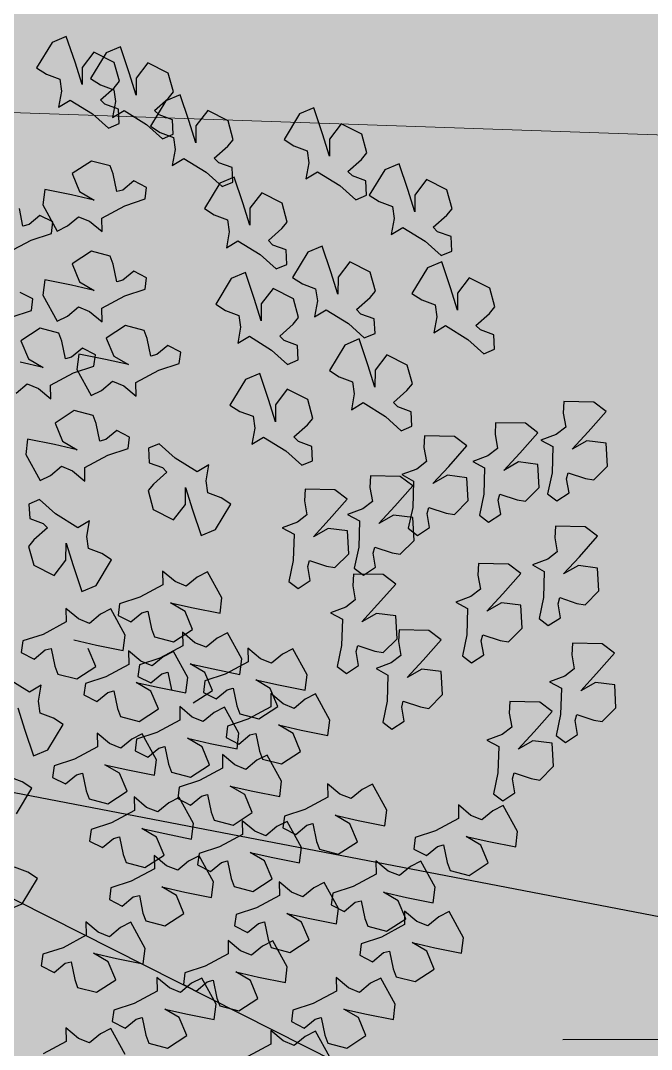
# Model space of a CAD drawing. Header units: millimetres. Extents: x -1042495 to -977915, y 3191218 to 3280168.
# Drawn here: x -1018904 to -1017806, y 3221339 to 3223128 of the extents above; entities that cross this region are included whole.
import ezdxf

# ---------------------------------------------------------------- set-up
doc = ezdxf.new("R2010")
doc.units = ezdxf.units.MM
doc.layers.get('0').update_dxf_attribs({"lineweight": 15})
for name, color, linetype in [('000 Привязки', 1, 'Continuous'), ('000 Штриховка', 7, 'Continuous'), ('_Освещение уличные фанари', 1, 'Continuous'), ('A绿-TXT', 252, 'Continuous'), ('подпорная стенка', 251, 'Continuous')]:
    doc.layers.add(name, color=color, linetype=linetype)
doc.layers.add('_Кабель 0.4', color=1, linetype='g5_119_3', lineweight=30)
doc.layers.add('мощение', color=251, linetype='Continuous', lineweight=0)
doc.layers.add('кустарники лиственные', color=7, linetype='Continuous', lineweight=20, true_color=0x455c00)
doc.linetypes.add('g5_119_3', pattern='A,4,-1,[31,GUGK_2005.shx,S=0.1,R=0,X=0,Y=0],4,[31,GUGK_2005.shx,S=0.1,R=180,X=0,Y=0],-1', length=10)

# ---------------------------------------------------------------- blocks, each defined once
blk = doc.blocks.new('A$C6E9D230D')
at = {"layer": 'A绿-TXT', "color": 254, "true_color": 0xfeeab9}
for p, q in [((393.4, 1252.1), (405.8, 1222.6)), ((657.1, 1222.7), (667.2, 1250.2)), ((841.3, 1207.3), (869.8, 1253)), ((1746.3, 1251.9), (1771.8, 1204.3)), ((471.4, 1211), (481.5, 1238.5)), ((591.5, 1234.3), (644, 1202.6)), ((809.5, 1231.5), (763.5, 1217.2)), ((1457.1, 1234.6), (1475.9, 1212.1)), ((1613.3, 1245.3), (1627, 1203.4)), ((1800.7, 1220.9), (1837.1, 1228.3)), ((405.8, 1222.6), (458.3, 1190.9)), ((458.3, 1190.9), (471.4, 1211)), ((644, 1202.6), (657.1, 1222.7)), ((763.5, 1217.2), (710.3, 1199.3)), ((855.8, 1183.3), (841.3, 1207.3)), ((923.2, 1224.3), (909.6, 1197.8)), ((946.9, 1221.3), (923.2, 1224.3)), ((960.6, 1179.4), (946.9, 1221.3)), ((1141.6, 1209.3), (1102.8, 1198.6)), ((1155, 1198.2), (1141.6, 1209.3)), ((1198.9, 1206.9), (1188.8, 1179.4)), ((1228.6, 1208.5), (1198.9, 1206.9)), ((1237.9, 1186.5), (1228.6, 1208.5)), ((1330.6, 1215.3), (1276.9, 1185.7)), ((1362.3, 1211.3), (1330.6, 1215.3)), ((1351.3, 1156.2), (1362.3, 1211.3)), ((1475.9, 1212.1), (1466.6, 1189.1)), ((1510, 1179.5), (1520.7, 1226.5)), ((1527.7, 1209.6), (1510, 1179.5)), ((1564.7, 1225.1), (1527.7, 1209.6)), ((1590.4, 1185.6), (1564.7, 1225.1)), ((1650.7, 1200.4), (1664.2, 1226.9)), ((1803.9, 1208.4), (1800.7, 1220.9)), ((1822.7, 1185.9), (1803.9, 1208.4)), ((710.3, 1199.3), (722.7, 1169.8)), ((788.3, 1158.2), (798.4, 1185.7)), ((798.4, 1185.7), (822.9, 1189.1)), ((822.9, 1189.1), (855.8, 1183.3)), ((909.6, 1197.8), (928.4, 1175.3)), ((1102.8, 1198.6), (1081.5, 1156.6)), ((1179.6, 1170.4), (1155, 1198.2)), ((1208.5, 1153.6), (1237.9, 1186.5)), ((1276.9, 1185.7), (1287.7, 1164.3)), ((1466.6, 1189.1), (1445.1, 1163.6)), ((1627, 1203.4), (1650.7, 1200.4)), ((1771.8, 1204.3), (1785.5, 1162.4)), ((1809.2, 1159.4), (1822.7, 1185.9)), ((2126.4, 1192.8), (2113.2, 1172.7)), ((2178.8, 1161), (2126.4, 1192.8)), ((122.7, 1131.8), (97.2, 1179.4)), ((278.4, 1183.3), (264.9, 1156.8)), ((302.1, 1180.3), (278.4, 1183.3)), ((315.8, 1138.4), (302.1, 1180.3)), ((722.7, 1169.8), (775.1, 1138.1)), ((928.4, 1175.3), (931.6, 1162.8)), ((986, 1131.8), (960.6, 1179.4)), ((1188.8, 1179.4), (1179.6, 1170.4)), ((1580.2, 1146.7), (1590.4, 1185.6)), ((1658.5, 1180.1), (1604.8, 1150.5)), ((1690.2, 1176.1), (1658.5, 1180.1)), ((1679.2, 1121), (1690.2, 1176.1)), ((1844.2, 1180.1), (1790.5, 1150.5)), ((1876, 1176.1), (1844.2, 1180.1)), ((1864.9, 1121), (1876, 1176.1)), ((2113.2, 1172.7), (2103.1, 1145.2)), ((264.9, 1156.8), (283.6, 1134.3)), ((666.3, 1159.9), (652.8, 1133.4)), ((690.1, 1156.9), (666.3, 1159.9)), ((703.8, 1115), (690.1, 1156.9)), ((775.1, 1138.1), (788.3, 1158.2)), ((878.9, 1149.2), (868.7, 1110.3)), ((895.2, 1155.3), (878.9, 1149.2)), ((931.6, 1162.8), (895.2, 1155.3)), ((1081.5, 1156.6), (1113.3, 1132.4)), ((1180, 1107.8), (1208.5, 1153.6)), ((1287.7, 1164.3), (1306.5, 1141.8)), ((1340.6, 1109.3), (1351.3, 1156.2)), ((1395.2, 1154.8), (1358.3, 1139.4)), ((1420.9, 1115.3), (1395.2, 1154.8)), ((1445.1, 1163.6), (1473.1, 1164.1)), ((1473.1, 1164.1), (1498.5, 1116.6)), ((1563.9, 1140.6), (1580.2, 1146.7)), ((1604.8, 1150.5), (1615.6, 1129.1)), ((1785.5, 1162.4), (1809.2, 1159.4)), ((1790.5, 1150.5), (1801.3, 1129.1)), ((2078.6, 1141.8), (2045.7, 1147.5)), ((2045.7, 1147.5), (2060.2, 1123.6)), ((2103.1, 1145.2), (2078.6, 1141.8)), ((2191.2, 1131.6), (2178.8, 1161)), ((150.6, 1132.4), (122.7, 1131.8)), ((129.2, 1106.8), (150.6, 1132.4)), ((283.6, 1134.3), (286.9, 1121.8)), ((341.2, 1090.8), (315.8, 1138.4)), ((652.8, 1133.4), (671.6, 1110.9)), ((1014, 1132.4), (986, 1131.8)), ((992.5, 1106.8), (1014, 1132.4)), ((1148.2, 1132.1), (1102.2, 1117.8)), ((1113.3, 1132.4), (1148.2, 1132.1)), ((1306.5, 1141.8), (1297.2, 1118.9)), ((1358.3, 1139.4), (1340.6, 1109.3)), ((1527.5, 1133.2), (1563.9, 1140.6)), ((1530.7, 1120.7), (1527.5, 1133.2)), ((1615.6, 1129.1), (1634.4, 1106.6)), ((1801.3, 1129.1), (1820.1, 1106.6)), ((2060.2, 1123.6), (2031.7, 1077.8)), ((2138, 1113.6), (2191.2, 1131.6)), ((119.9, 1083.8), (129.2, 1106.8)), ((234.1, 1108.3), (224, 1069.3)), ((250.4, 1114.3), (234.1, 1108.3)), ((286.9, 1121.8), (250.4, 1114.3)), ((671.6, 1110.9), (674.8, 1098.4)), ((729.2, 1067.5), (703.8, 1115)), ((868.7, 1110.3), (894.5, 1070.9)), ((949.1, 1116.4), (938.4, 1069.4)), ((983.2, 1083.8), (992.5, 1106.8)), ((1102.2, 1117.8), (1049, 1099.9)), ((1194.5, 1083.9), (1180, 1107.8)), ((1297.2, 1118.9), (1275.7, 1093.3)), ((1410.8, 1076.4), (1420.9, 1115.3)), ((1505.5, 1110), (1451.8, 1080.4)), ((1498.5, 1116.6), (1512.2, 1074.7)), ((1537.3, 1106), (1505.5, 1110)), ((1526.2, 1050.9), (1537.3, 1106)), ((1549.5, 1098.2), (1530.7, 1120.7)), ((1634.4, 1106.6), (1625.1, 1083.7)), ((1668.5, 1074.1), (1679.2, 1121)), ((1686.2, 1104.2), (1668.5, 1074.1)), ((1723.2, 1119.6), (1686.2, 1104.2)), ((1748.9, 1080.1), (1723.2, 1119.6)), ((1820.1, 1106.6), (1810.8, 1083.7)), ((1854.3, 1074.1), (1864.9, 1121)), ((1871.9, 1104.2), (1854.3, 1074.1)), ((1908.9, 1119.6), (1871.9, 1104.2)), ((1934.6, 1080.1), (1908.9, 1119.6)), ((2092, 1099.3), (2138, 1113.6)), ((138.6, 1061.3), (119.9, 1083.8)), ((369.2, 1091.4), (341.2, 1090.8)), ((347.7, 1065.8), (369.2, 1091.4)), ((535.2, 1083.7), (521.7, 1057.2)), ((558.9, 1080.7), (535.2, 1083.7)), ((572.6, 1038.8), (558.9, 1080.7)), ((622.1, 1084.9), (611.9, 1046)), ((638.4, 1091), (622.1, 1084.9)), ((674.8, 1098.4), (638.4, 1091)), ((835.8, 1095.4), (822.2, 1068.9)), ((859.5, 1092.4), (835.8, 1095.4)), ((873.2, 1050.5), (859.5, 1092.4)), ((894.5, 1070.9), (931.4, 1086.3)), ((1002, 1061.3), (983.2, 1083.8)), ((1049, 1099.9), (1061.4, 1070.4)), ((1127, 1058.8), (1137.1, 1086.2)), ((1137.1, 1086.2), (1161.6, 1089.7)), ((1161.6, 1089.7), (1194.5, 1083.9)), ((1275.7, 1093.3), (1303.7, 1093.8)), ((1303.7, 1093.8), (1329.1, 1046.3)), ((1451.8, 1080.4), (1462.6, 1059)), ((1535.9, 1071.7), (1549.5, 1098.2)), ((1625.1, 1083.7), (1603.6, 1058.1)), ((1738.7, 1041.2), (1748.9, 1080.1)), ((1810.8, 1083.7), (1789.4, 1058.1)), ((1924.4, 1041.2), (1934.6, 1080.1)), ((2104.5, 1081.5), (2091.4, 1061.4)), ((2126.9, 1099.1), (2092, 1099.3)), ((2157, 1049.8), (2104.5, 1081.5)), ((2158.7, 1074.8), (2126.9, 1099.1)), ((149.5, 1039.9), (138.6, 1061.3)), ((224, 1069.3), (249.7, 1029.9)), ((286.6, 1045.3), (304.3, 1075.4)), ((304.3, 1075.4), (293.7, 1028.4)), ((338.4, 1042.9), (347.7, 1065.8)), ((757.1, 1068), (729.2, 1067.5)), ((735.7, 1042.4), (757.1, 1068)), ((822.2, 1068.9), (841, 1046.4)), ((938.4, 1069.4), (927.4, 1014.4)), ((1012.8, 1039.9), (1002, 1061.3)), ((1061.4, 1070.4), (1113.8, 1038.7)), ((1113.8, 1038.7), (1127, 1058.8)), ((1358, 1062.9), (1394.5, 1070.3)), ((1361.3, 1050.4), (1358, 1062.9)), ((1394.5, 1070.3), (1410.8, 1076.4)), ((1462.6, 1059), (1481.4, 1036.5)), ((1512.2, 1074.7), (1535.9, 1071.7)), ((1603.6, 1058.1), (1631.6, 1058.6)), ((1631.6, 1058.6), (1657, 1011.1)), ((1789.4, 1058.1), (1817.3, 1058.6)), ((1817.3, 1058.6), (1842.7, 1011.1)), ((2031.7, 1077.8), (2002.3, 1045)), ((2051.4, 1052), (2060.6, 1061.1)), ((2060.6, 1061.1), (2085.2, 1033.3)), ((2091.4, 1061.4), (2081.3, 1034)), ((2137.4, 1032.8), (2158.7, 1074.8)), ((95.7, 1010.4), (149.5, 1039.9)), ((249.7, 1029.9), (286.6, 1045.3)), ((357.2, 1020.4), (338.4, 1042.9)), ((415, 1042.7), (401.5, 1016.3)), ((438.8, 1039.8), (415, 1042.7)), ((452.5, 997.8), (438.8, 1039.8)), ((521.7, 1057.2), (540.4, 1034.7)), ((598, 991.3), (572.6, 1038.8)), ((611.9, 1046), (637.6, 1006.5)), ((674.6, 1021.9), (692.3, 1052)), ((692.3, 1052), (681.6, 1005.1)), ((726.4, 1019.5), (735.7, 1042.4)), ((841, 1046.4), (844.2, 1033.9)), ((898.6, 1003), (873.2, 1050.5)), ((959.1, 1010.4), (1012.8, 1039.9)), ((1329.1, 1046.3), (1342.8, 1004.4)), ((1380.1, 1027.9), (1361.3, 1050.4)), ((1515.6, 1003.9), (1526.2, 1050.9)), ((1570.2, 1049.4), (1533.2, 1034)), ((1595.9, 1010), (1570.2, 1049.4)), ((1722.4, 1035.1), (1738.7, 1041.2)), ((1908.1, 1035.1), (1924.4, 1041.2)), ((2002.3, 1045), (2011.6, 1023)), ((2041.3, 1024.5), (2051.4, 1052)), ((2169.4, 1020.3), (2157, 1049.8)), ((163.6, 1037), (150.1, 1010.5)), ((187.3, 1034), (163.6, 1037)), ((201.1, 992.1), (187.3, 1034)), ((293.7, 1028.4), (282.6, 973.4)), ((368, 999), (357.2, 1020.4)), ((543.7, 1022.2), (507.3, 1014.8)), ((540.4, 1034.7), (543.7, 1022.2)), ((637.6, 1006.5), (674.6, 1021.9)), ((745.2, 997), (726.4, 1019.5)), ((791.5, 1020.4), (781.3, 981.5)), ((807.8, 1026.5), (791.5, 1020.4)), ((844.2, 1033.9), (807.8, 1026.5)), ((999.6, 1025.1), (986.1, 998.7)), ((1023.4, 1022.2), (999.6, 1025.1)), ((1037.1, 980.2), (1023.4, 1022.2)), ((1366.5, 1001.4), (1380.1, 1027.9)), ((1481.4, 1036.5), (1472.1, 1013.5)), ((1533.2, 1034), (1515.6, 1003.9)), ((1686, 1027.7), (1722.4, 1035.1)), ((1689.2, 1015.2), (1686, 1027.7)), ((1871.7, 1027.7), (1908.1, 1035.1)), ((1874.9, 1015.2), (1871.7, 1027.7)), ((2011.6, 1023), (2041.3, 1024.5)), ((2056.8, 1030.5), (2023.9, 1036.3)), ((2023.9, 1036.3), (2038.4, 1012.4)), ((2081.3, 1034), (2056.8, 1030.5)), ((2085.2, 1033.3), (2098.7, 1022.2)), ((2098.7, 1022.2), (2137.4, 1032.8)), ((2116.2, 1002.4), (2169.4, 1020.3)), ((150.1, 1010.5), (168.9, 988)), ((314.3, 969.4), (368, 999)), ((401.5, 1016.3), (420.3, 993.8)), ((477.9, 950.3), (452.5, 997.8)), ((490.9, 1008.7), (480.8, 969.8)), ((507.3, 1014.8), (490.9, 1008.7)), ((681.6, 1005.1), (670.6, 950)), ((756, 975.6), (745.2, 997)), ((926.6, 1003.5), (898.6, 1003)), ((905.1, 978), (926.6, 1003.5)), ((927.4, 1014.4), (959.1, 1010.4)), ((986.1, 998.7), (1004.9, 976.2)), ((1342.8, 1004.4), (1366.5, 1001.4)), ((1472.1, 1013.5), (1450.7, 988)), ((1585.7, 971.1), (1595.9, 1010)), ((1657, 1011.1), (1670.7, 969.2)), ((1708, 992.7), (1689.2, 1015.2)), ((1842.7, 1011.1), (1856.5, 969.2)), ((1893.7, 992.7), (1874.9, 1015.2)), ((2038.4, 1012.4), (2009.9, 966.6)), ((2070.2, 988.1), (2116.2, 1002.4)), ((172.1, 975.5), (135.7, 968)), ((168.9, 988), (172.1, 975.5)), ((226.5, 944.5), (201.1, 992.1)), ((423.5, 981.2), (387.1, 973.8)), ((420.3, 993.8), (423.5, 981.2)), ((543.4, 945.8), (561.1, 975.9)), ((561.1, 975.9), (550.5, 928.9)), ((626, 991.8), (598, 991.3)), ((604.5, 966.3), (626, 991.8)), ((702.3, 946), (756, 975.6)), ((721, 990.1), (707.5, 963.6)), ((744.7, 987.1), (721, 990.1)), ((758.4, 945.2), (744.7, 987.1)), ((781.3, 981.5), (807.1, 942)), ((844, 957.4), (861.7, 987.6)), ((861.7, 987.6), (851, 940.6)), ((874, 984.2), (860.5, 957.7)), ((897.7, 981.2), (874, 984.2)), ((895.8, 955), (905.1, 978)), ((911.4, 939.3), (897.7, 981.2)), ((1004.9, 976.2), (1008.1, 963.6)), ((1062.5, 932.7), (1037.1, 980.2)), ((1450.7, 988), (1478.6, 988.5)), ((1478.6, 988.5), (1504, 941)), ((1694.4, 966.2), (1708, 992.7)), ((1880.2, 966.2), (1893.7, 992.7)), ((2105.1, 987.8), (2070.2, 988.1)), ((2136.9, 963.6), (2105.1, 987.8)), ((119.4, 961.9), (109.2, 923)), ((135.7, 968), (119.4, 961.9)), ((282.6, 973.4), (314.3, 969.4)), ((370.8, 967.7), (360.6, 928.8)), ((387.1, 973.8), (370.8, 967.7)), ((480.8, 969.8), (506.5, 930.3)), ((595.3, 943.3), (604.5, 966.3)), ((707.5, 963.6), (726.3, 941.1)), ((807.1, 942), (844, 957.4)), ((860.5, 957.7), (879.2, 935.2)), ((914.6, 932.5), (895.8, 955)), ((971.7, 956.2), (955.4, 950.1)), ((1008.1, 963.6), (971.7, 956.2)), ((1217.5, 952.8), (1196.2, 910.8)), ((1256.3, 963.4), (1217.5, 952.8)), ((1269.7, 952.3), (1256.3, 963.4)), ((1313.7, 961.1), (1303.6, 933.6)), ((1343.4, 962.6), (1313.7, 961.1)), ((1352.7, 940.6), (1343.4, 962.6)), ((1533, 957.6), (1569.4, 965)), ((1536.2, 945.1), (1533, 957.6)), ((1569.4, 965), (1585.7, 971.1)), ((1670.7, 969.2), (1694.4, 966.2)), ((1856.5, 969.2), (1880.2, 966.2)), ((2009.9, 966.6), (1980.5, 933.7)), ((2006.2, 958.6), (1993.1, 938.5)), ((2058.7, 926.9), (2006.2, 958.6)), ((2115.6, 921.6), (2136.9, 963.6)), ((254.4, 945.1), (226.5, 944.5)), ((233, 919.5), (254.4, 945.1)), ((423.3, 904.8), (441, 934.9)), ((441, 934.9), (430.3, 887.9)), ((505.8, 950.9), (477.9, 950.3)), ((484.4, 925.3), (505.8, 950.9)), ((506.5, 930.3), (543.4, 945.8)), ((614, 920.8), (595.3, 943.3)), ((670.6, 950), (702.3, 946)), ((726.3, 941.1), (729.5, 928.6)), ((783.9, 897.6), (758.4, 945.2)), ((851, 940.6), (840, 885.5)), ((879.2, 935.2), (882.5, 922.7)), ((936.9, 891.7), (911.4, 939.3)), ((925.4, 911.1), (914.6, 932.5)), ((955.4, 950.1), (945.2, 911.2)), ((1090.4, 933.3), (1062.5, 932.7)), ((1069, 907.7), (1090.4, 933.3)), ((1294.4, 924.5), (1269.7, 952.3)), ((1303.6, 933.6), (1294.4, 924.5)), ((1323.2, 907.7), (1352.7, 940.6)), ((1504, 941), (1517.8, 899.1)), ((1555, 922.6), (1536.2, 945.1)), ((1980.5, 933.7), (1989.8, 911.7)), ((1993.1, 938.5), (1983, 911)), ((2019.4, 913.3), (2029.5, 940.8)), ((2029.5, 940.8), (2038.8, 949.8)), ((2038.8, 949.8), (2063.4, 922)), ((109.2, 923), (134.9, 883.6)), ((171.9, 899), (189.5, 929.1)), ((189.5, 929.1), (178.9, 882.1)), ((223.7, 896.6), (233, 919.5)), ((360.6, 928.8), (386.3, 889.4)), ((475.1, 902.3), (484.4, 925.3)), ((550.5, 928.9), (539.4, 873.8)), ((624.8, 899.4), (614, 920.8)), ((676.8, 915.1), (666.6, 876.1)), ((693.1, 921.1), (676.8, 915.1)), ((729.5, 928.6), (693.1, 921.1)), ((882.5, 922.7), (846.1, 915.2)), ((871.7, 881.5), (925.4, 911.1)), ((945.2, 911.2), (970.9, 871.8)), ((1007.9, 887.2), (1025.6, 917.3)), ((1025.6, 917.3), (1014.9, 870.3)), ((1196.2, 910.8), (1228, 886.5)), ((1541.5, 896.1), (1555, 922.6)), ((1958.5, 907.6), (1925.6, 913.4)), ((1925.6, 913.4), (1940.1, 889.4)), ((1983, 911), (1958.5, 907.6)), ((1989.8, 911.7), (2019.4, 913.3)), ((2071.1, 897.4), (2058.7, 926.9)), ((2063.4, 922), (2076.8, 910.9)), ((2076.8, 910.9), (2115.6, 921.6)), ((134.9, 883.6), (171.9, 899)), ((242.5, 874.1), (223.7, 896.6)), ((240.1, 890.5), (226.6, 864)), ((263.8, 887.5), (240.1, 890.5)), ((386.3, 889.4), (423.3, 904.8)), ((493.9, 879.8), (475.1, 902.3)), ((571.1, 869.8), (624.8, 899.4)), ((622.6, 902.2), (609.1, 875.7)), ((646.3, 899.2), (622.6, 902.2)), ((660, 857.3), (646.3, 899.2)), ((811.8, 898.2), (783.9, 897.6)), ((790.4, 872.6), (811.8, 898.2)), ((964.8, 892.3), (936.9, 891.7)), ((943.4, 866.7), (964.8, 892.3)), ((1059.7, 884.7), (1069, 907.7)), ((1294.8, 862), (1323.2, 907.7)), ((1517.8, 899.1), (1541.5, 896.1)), ((1940.1, 889.4), (1911.6, 843.6)), ((2017.9, 879.4), (2071.1, 897.4)), ((178.9, 882.1), (167.8, 827.1)), ((253.3, 852.6), (242.5, 874.1)), ((277.5, 845.6), (263.8, 887.5)), ((430.3, 887.9), (419.3, 832.8)), ((504.7, 858.4), (493.9, 879.8)), ((539.4, 873.8), (571.1, 869.8)), ((609.1, 875.7), (627.8, 853.2)), ((666.6, 876.1), (692.3, 836.7)), ((729.3, 852.1), (746.9, 882.2)), ((746.9, 882.2), (736.3, 835.2)), ((781.1, 849.7), (790.4, 872.6)), ((819.6, 870.2), (845.3, 830.8)), ((840, 885.5), (871.7, 881.5)), ((882.2, 846.2), (899.9, 876.3)), ((899.9, 876.3), (889.3, 829.3)), ((970.9, 871.8), (1007.9, 887.2)), ((1014.9, 870.3), (1003.9, 815.2)), ((1078.5, 862.2), (1059.7, 884.7)), ((1216.9, 871.9), (1163.7, 854)), ((1262.9, 886.2), (1216.9, 871.9)), ((1228, 886.5), (1262.9, 886.2)), ((1971.9, 865.1), (2017.9, 879.4)), ((199.6, 823.1), (253.3, 852.6)), ((226.6, 864), (245.4, 841.5)), ((451, 828.9), (504.7, 858.4)), ((486, 861.2), (472.5, 834.7)), ((509.7, 858.2), (486, 861.2)), ((523.4, 816.3), (509.7, 858.2)), ((627.8, 853.2), (631.1, 840.7)), ((685.4, 809.8), (660, 857.3)), ((692.3, 836.7), (729.3, 852.1)), ((799.8, 827.2), (781.1, 849.7)), ((841.1, 849.5), (827.6, 823.1)), ((864.9, 846.6), (841.1, 849.5)), ((934.1, 843.8), (943.4, 866.7)), ((1089.3, 840.8), (1078.5, 862.2)), ((1163.7, 854), (1176.1, 824.5)), ((1309.2, 838), (1294.8, 862)), ((1836.8, 847.3), (1823.7, 827.3)), ((1889.3, 815.6), (1836.8, 847.3)), ((2006.8, 864.9), (1971.9, 865.1)), ((2038.6, 840.6), (2006.8, 864.9)), ((167.8, 827.1), (199.6, 823.1)), ((248.6, 829), (212.2, 821.6)), ((245.4, 841.5), (248.6, 829)), ((303, 798.1), (277.5, 845.6)), ((419.3, 832.8), (451, 828.9)), ((472.5, 834.7), (491.3, 812.2)), ((578.3, 827.2), (568.2, 788.3)), ((594.7, 833.3), (578.3, 827.2)), ((631.1, 840.7), (594.7, 833.3)), ((736.3, 835.2), (725.2, 780.2)), ((810.7, 805.8), (799.8, 827.2)), ((845.3, 830.8), (882.2, 846.2)), ((878.6, 804.6), (864.9, 846.6)), ((889.3, 829.3), (878.2, 774.3)), ((952.8, 821.3), (934.1, 843.8)), ((1035.6, 811.3), (1089.3, 840.8)), ((1241.7, 812.9), (1251.8, 840.4)), ((1251.8, 840.4), (1276.3, 843.8)), ((1276.3, 843.8), (1309.2, 838)), ((1823.7, 827.3), (1813.6, 799.8)), ((1911.6, 843.6), (1882.2, 810.8)), ((1931.2, 817.8), (1940.4, 826.9)), ((1940.4, 826.9), (1965.1, 799.1)), ((2017.3, 798.6), (2038.6, 840.6)), ((195.9, 815.5), (185.7, 776.6)), ((212.2, 821.6), (195.9, 815.5)), ((491.3, 812.2), (494.5, 799.7)), ((548.9, 768.8), (523.4, 816.3)), ((713.4, 810.3), (685.4, 809.8)), ((691.9, 784.7), (713.4, 810.3)), ((757, 776.2), (810.7, 805.8)), ((827.6, 823.1), (846.4, 800.6)), ((904, 757.1), (878.6, 804.6)), ((963.7, 799.8), (952.8, 821.3)), ((1003.9, 815.2), (1035.6, 811.3)), ((1176.1, 824.5), (1228.6, 792.8)), ((1228.6, 792.8), (1241.7, 812.9)), ((1640.2, 824), (1627.1, 803.9)), ((1692.7, 792.2), (1640.2, 824)), ((1882.2, 810.8), (1891.4, 788.8)), ((1901.7, 786.1), (1889.3, 815.6)), ((1921.1, 790.3), (1931.2, 817.8)), ((330.9, 798.6), (303, 798.1)), ((309.5, 773.1), (330.9, 798.6)), ((360.4, 785.2), (346.9, 758.7)), ((384.1, 782.2), (360.4, 785.2)), ((441.8, 786.2), (431.6, 747.3)), ((458.1, 792.3), (441.8, 786.2)), ((494.5, 799.7), (458.1, 792.3)), ((568.2, 788.3), (593.9, 748.8)), ((630.8, 764.2), (648.5, 794.4)), ((648.5, 794.4), (637.9, 747.4)), ((682.7, 761.8), (691.9, 784.7)), ((748.2, 802.8), (734.7, 776.3)), ((771.9, 799.8), (748.2, 802.8)), ((785.7, 757.9), (771.9, 799.8)), ((849.6, 788), (813.2, 780.6)), ((846.4, 800.6), (849.6, 788)), ((909.9, 770.3), (963.7, 799.8)), ((1432.5, 794.7), (1419.4, 774.6)), ((1485, 762.9), (1432.5, 794.7)), ((1627.1, 803.9), (1617, 776.4)), ((1705.1, 762.8), (1692.7, 792.2)), ((1789.1, 796.3), (1756.2, 802.1)), ((1756.2, 802.1), (1770.7, 778.2)), ((1813.6, 799.8), (1789.1, 796.3)), ((1848.5, 768.2), (1901.7, 786.1)), ((1891.4, 788.8), (1921.1, 790.3)), ((1965.1, 799.1), (1978.5, 788)), ((1978.5, 788), (2017.3, 798.6)), ((185.7, 776.6), (211.4, 737.1)), ((248.4, 752.6), (266, 782.7)), ((266, 782.7), (255.4, 735.7)), ((300.2, 750.1), (309.5, 773.1)), ((397.8, 740.3), (384.1, 782.2)), ((576.8, 769.3), (548.9, 768.8)), ((555.4, 743.8), (576.8, 769.3)), ((593.9, 748.8), (630.8, 764.2)), ((725.2, 780.2), (757, 776.2)), ((734.7, 776.3), (753.5, 753.8)), ((796.9, 774.5), (786.7, 735.6)), ((813.2, 780.6), (796.9, 774.5)), ((878.2, 774.3), (909.9, 770.3)), ((1419.4, 774.6), (1409.3, 747.1)), ((1497.4, 733.5), (1485, 762.9)), ((1592.4, 773), (1559.6, 778.7)), ((1559.6, 778.7), (1574, 754.8)), ((1617, 776.4), (1592.4, 773)), ((1651.9, 744.8), (1705.1, 762.8)), ((1770.7, 778.2), (1742.2, 732.4)), ((1802.5, 753.9), (1848.5, 768.2)), ((117.3, 710.3), (91.8, 757.9)), ((211.4, 737.1), (248.4, 752.6)), ((319, 727.6), (300.2, 750.1)), ((346.9, 758.7), (365.6, 736.2)), ((431.6, 747.3), (457.3, 707.9)), ((494.3, 723.3), (511.9, 753.4)), ((511.9, 753.4), (501.3, 706.4)), ((546.1, 720.8), (555.4, 743.8)), ((637.9, 747.4), (626.8, 692.3)), ((701.4, 739.3), (682.7, 761.8)), ((756.7, 741.3), (720.3, 733.8)), ((753.5, 753.8), (756.7, 741.3)), ((811.1, 710.3), (785.7, 757.9)), ((849.4, 711.6), (867.1, 741.7)), ((867.1, 741.7), (856.4, 694.7)), ((931.9, 757.7), (904, 757.1)), ((910.5, 732.1), (931.9, 757.7)), ((1351.9, 749.5), (1366.4, 725.5)), ((1384.8, 743.7), (1351.9, 749.5)), ((1409.3, 747.1), (1384.8, 743.7)), ((1574, 754.8), (1545.6, 709)), ((1605.8, 730.5), (1651.9, 744.8)), ((1837.4, 753.7), (1802.5, 753.9)), ((1869.2, 729.4), (1837.4, 753.7)), ((255.4, 735.7), (244.3, 680.6)), ((329.8, 706.2), (319, 727.6)), ((368.9, 723.7), (332.5, 716.2)), ((365.6, 736.2), (368.9, 723.7)), ((423.2, 692.7), (397.8, 740.3)), ((457.3, 707.9), (494.3, 723.3)), ((564.9, 698.3), (546.1, 720.8)), ((704, 727.8), (693.8, 688.9)), ((712.2, 717.9), (701.4, 739.3)), ((720.3, 733.8), (704, 727.8)), ((786.7, 735.6), (812.4, 696.2)), ((901.2, 709.1), (910.5, 732.1)), ((1366.4, 725.5), (1337.9, 679.7)), ((1444.2, 715.5), (1497.4, 733.5)), ((1640.8, 730.3), (1605.8, 730.5)), ((1672.6, 706), (1640.8, 730.3)), ((1742.2, 732.4), (1712.8, 699.6)), ((1847.9, 687.4), (1869.2, 729.4)), ((145.2, 710.9), (117.3, 710.3)), ((123.8, 685.3), (145.2, 710.9)), ((276.1, 676.6), (329.8, 706.2)), ((316.1, 710.2), (306, 671.3)), ((332.5, 716.2), (316.1, 710.2)), ((501.3, 706.4), (490.2, 651.3)), ((658.5, 688.3), (712.2, 717.9)), ((839, 710.9), (811.1, 710.3)), ((812.4, 696.2), (849.4, 711.6)), ((817.6, 685.3), (839, 710.9)), ((920, 686.6), (901.2, 709.1)), ((1398.2, 701.2), (1444.2, 715.5)), ((1433.1, 701), (1398.2, 701.2)), ((1464.9, 676.7), (1433.1, 701)), ((1545.6, 709), (1516.1, 676.2)), ((1651.3, 664), (1672.6, 706)), ((1712.8, 699.6), (1722, 677.5)), ((1751.7, 679.1), (1761.8, 706.6)), ((1761.8, 706.6), (1771, 715.6)), ((1771, 715.6), (1795.7, 687.8)), ((114.5, 662.4), (123.8, 685.3)), ((244.3, 680.6), (276.1, 676.6)), ((451.2, 693.3), (423.2, 692.7)), ((429.7, 667.7), (451.2, 693.3)), ((562.5, 685.6), (549, 659.1)), ((586.2, 682.6), (562.5, 685.6)), ((575.7, 676.9), (564.9, 698.3)), ((599.9, 640.7), (586.2, 682.6)), ((626.8, 692.3), (658.5, 688.3)), ((693.8, 688.9), (719.5, 649.4)), ((756.5, 664.8), (774.1, 694.9)), ((774.1, 694.9), (763.5, 647.9)), ((808.3, 662.4), (817.6, 685.3)), ((856.4, 694.7), (845.4, 639.6)), ((930.8, 665.2), (920, 686.6)), ((1180.1, 687.1), (1166.6, 662.6)), ((1191.5, 655.7), (1180.1, 687.1)), ((1337.9, 679.7), (1308.5, 646.9)), ((1555.1, 655.7), (1565.2, 683.2)), ((1565.2, 683.2), (1574.4, 692.3)), ((1574.4, 692.3), (1599.1, 664.5)), ((1722, 677.5), (1751.7, 679.1)), ((1795.7, 687.8), (1809.1, 676.7)), ((1809.1, 676.7), (1847.9, 687.4)), ((1978.9, 683.4), (1965.8, 663.3)), ((2031.4, 651.7), (1978.9, 683.4)), ((133.2, 639.9), (114.5, 662.4)), ((163.6, 668.2), (150.1, 641.7)), ((187.3, 665.2), (163.6, 668.2)), ((201.1, 623.3), (187.3, 665.2)), ((306, 671.3), (331.7, 631.8)), ((368.6, 647.2), (386.3, 677.3)), ((386.3, 677.3), (375.7, 630.3)), ((420.5, 644.8), (429.7, 667.7)), ((522, 647.3), (575.7, 676.9)), ((549, 659.1), (567.8, 636.6)), ((719.5, 649.4), (756.5, 664.8)), ((827.1, 639.9), (808.3, 662.4)), ((877.1, 635.7), (930.8, 665.2)), ((1069.5, 673.4), (1055.1, 654.4)), ((1112.7, 664.4), (1069.5, 673.4)), ((1166.6, 662.6), (1112.7, 664.4)), ((1357.5, 653.9), (1366.8, 663)), ((1366.8, 663), (1391.4, 635.2)), ((1443.6, 634.7), (1464.9, 676.7)), ((1516.1, 676.2), (1525.4, 654.2)), ((1599.1, 664.5), (1612.5, 653.4)), ((1612.5, 653.4), (1651.3, 664)), ((1694.8, 665.8), (1681.6, 645.7)), ((1747.2, 634.1), (1694.8, 665.8)), ((1965.8, 663.3), (1955.7, 635.9)), ((144.1, 618.5), (133.2, 639.9)), ((150.1, 641.7), (168.9, 619.2)), ((331.7, 631.8), (368.6, 647.2)), ((439.2, 622.3), (420.5, 644.8)), ((490.2, 651.3), (522, 647.3)), ((567.8, 636.6), (571, 624.1)), ((625.4, 593.2), (599.9, 640.7)), ((763.5, 647.9), (752.4, 592.9)), ((837.9, 618.5), (827.1, 639.9)), ((845.4, 639.6), (877.1, 635.7)), ((1055.1, 654.4), (1071.3, 629.5)), ((1206.7, 636.2), (1191.5, 655.7)), ((1235.6, 641.2), (1206.7, 636.2)), ((1259.6, 639.9), (1235.6, 641.2)), ((1258.3, 578.6), (1259.6, 639.9)), ((1308.5, 646.9), (1317.8, 624.9)), ((1347.4, 626.4), (1357.5, 653.9)), ((1525.4, 654.2), (1555.1, 655.7)), ((1681.6, 645.7), (1671.5, 618.3)), ((1931.1, 632.4), (1898.3, 638.2)), ((1898.3, 638.2), (1912.7, 614.3)), ((1955.7, 635.9), (1931.1, 632.4)), ((2043.8, 622.2), (2031.4, 651.7)), ((90.3, 588.9), (144.1, 618.5)), ((168.9, 619.2), (172.1, 606.7)), ((226.5, 575.7), (201.1, 623.3)), ((375.7, 630.3), (364.6, 575.3)), ((450, 600.9), (439.2, 622.3)), ((534.6, 616.7), (518.3, 610.6)), ((571, 624.1), (534.6, 616.7)), ((784.2, 588.9), (837.9, 618.5)), ((1071.3, 629.5), (1100.2, 634.5)), ((1100.2, 634.5), (1112.6, 631)), ((1112.6, 631), (1100.9, 595.8)), ((1178.7, 592.6), (1161.5, 622.9)), ((1161.5, 622.9), (1196.8, 590.2)), ((1317.8, 624.9), (1347.4, 626.4)), ((1391.4, 635.2), (1404.8, 624.1)), ((1404.8, 624.1), (1443.6, 634.7)), ((1647, 614.8), (1614.1, 620.6)), ((1614.1, 620.6), (1628.6, 596.7)), ((1671.5, 618.3), (1647, 614.8)), ((1759.6, 604.6), (1747.2, 634.1)), ((1912.7, 614.3), (1884.3, 568.5)), ((1990.6, 604.3), (2043.8, 622.2)), ((119.4, 593.1), (109.2, 554.2)), ((135.7, 599.2), (119.4, 593.1)), ((172.1, 606.7), (135.7, 599.2)), ((396.3, 571.3), (450, 600.9)), ((518.3, 610.6), (508.1, 571.7)), ((653.3, 593.7), (625.4, 593.2)), ((631.9, 568.2), (653.3, 593.7)), ((752.4, 592.9), (784.2, 588.9)), ((1100.9, 595.8), (1098, 578.6)), ((1628.6, 596.7), (1600.1, 550.9)), ((1706.4, 586.7), (1759.6, 604.6)), ((1944.5, 590), (1990.6, 604.3)), ((254.4, 576.3), (226.5, 575.7)), ((233, 550.7), (254.4, 576.3)), ((364.6, 575.3), (396.3, 571.3)), ((404, 586.2), (390.5, 559.7)), ((427.7, 583.2), (404, 586.2)), ((441.4, 541.3), (427.7, 583.2)), ((508.1, 571.7), (533.8, 532.2)), ((570.8, 547.7), (588.4, 577.8)), ((588.4, 577.8), (577.8, 530.8)), ((894.6, 573.9), (880.2, 554.8)), ((937.8, 564.8), (894.6, 573.9)), ((1005.2, 587.5), (991.7, 563.1)), ((1016.6, 556.2), (1005.2, 587.5)), ((1098, 578.6), (1126.6, 550.3)), ((1173.6, 552.9), (1178.7, 592.6)), ((1196.8, 590.2), (1239, 553.1)), ((1239, 553.1), (1258.3, 578.6)), ((1503.5, 589.8), (1490.4, 569.7)), ((1556, 558), (1503.5, 589.8)), ((1660.4, 572.4), (1706.4, 586.7)), ((1695.3, 572.1), (1660.4, 572.4)), ((1727.1, 547.9), (1695.3, 572.1)), ((1979.5, 589.7), (1944.5, 590)), ((2011.3, 565.5), (1979.5, 589.7)), ((109.2, 554.2), (134.9, 514.8)), ((171.9, 530.2), (189.5, 560.3)), ((189.5, 560.3), (178.9, 513.3)), ((223.7, 527.7), (233, 550.7)), ((390.5, 559.7), (409.3, 537.2)), ((622.6, 545.2), (631.9, 568.2)), ((880.2, 554.8), (896.4, 529.9)), ((991.7, 563.1), (937.8, 564.8)), ((1031.8, 536.7), (1016.6, 556.2)), ((1126.6, 550.3), (1173.6, 552.9)), ((1207.4, 552.5), (1193.9, 528)), ((1218.8, 521.1), (1207.4, 552.5)), ((1490.4, 569.7), (1480.3, 542.2)), ((1568.4, 528.6), (1556, 558)), ((1600.1, 550.9), (1570.7, 518.1)), ((1884.3, 568.5), (1854.8, 535.7)), ((1903.9, 542.7), (1913.1, 551.7)), ((1913.1, 551.7), (1937.8, 523.9)), ((1990, 523.5), (2011.3, 565.5)), ((134.9, 514.8), (171.9, 530.2)), ((409.3, 537.2), (412.5, 524.7)), ((466.9, 493.8), (441.4, 541.3)), ((533.8, 532.2), (570.8, 547.7)), ((577.8, 530.8), (566.7, 475.7)), ((641.3, 522.7), (622.6, 545.2)), ((896.4, 529.9), (925.2, 534.9)), ((925.2, 534.9), (937.7, 531.5)), ((937.7, 531.5), (925.9, 496.2)), ((1060.7, 541.7), (1031.8, 536.7)), ((1084.6, 540.3), (1060.7, 541.7)), ((1096.9, 538.8), (1082.4, 519.8)), ((1083.4, 479), (1084.6, 540.3)), ((1140, 529.7), (1096.9, 538.8)), ((1193.9, 528), (1140, 529.7)), ((1455.8, 538.8), (1422.9, 544.6)), ((1422.9, 544.6), (1437.4, 520.6)), ((1480.3, 542.2), (1455.8, 538.8)), ((1619.8, 525.1), (1629, 534.1)), ((1629, 534.1), (1653.6, 506.3)), ((1705.8, 505.9), (1727.1, 547.9)), ((1854.8, 535.7), (1864.1, 513.6)), ((1893.8, 515.2), (1903.9, 542.7)), ((178.9, 513.3), (167.8, 458.3)), ((242.5, 505.2), (223.7, 527.7)), ((300.3, 527.6), (286.8, 501.1)), ((324, 524.6), (300.3, 527.6)), ((337.7, 482.7), (324, 524.6)), ((359.8, 511.2), (349.6, 472.3)), ((376.1, 517.3), (359.8, 511.2)), ((412.5, 524.7), (376.1, 517.3)), ((652.2, 501.3), (641.3, 522.7)), ((1003.8, 493), (986.5, 523.4)), ((986.5, 523.4), (1021.9, 490.7)), ((1082.4, 519.8), (1098.6, 494.8)), ((1234.1, 501.6), (1218.8, 521.1)), ((1437.4, 520.6), (1408.9, 474.8)), ((1469.2, 496.3), (1515.2, 510.6)), ((1515.2, 510.6), (1568.4, 528.6)), ((1570.7, 518.1), (1580, 496)), ((1609.6, 497.6), (1619.8, 525.1)), ((1864.1, 513.6), (1893.8, 515.2)), ((1937.8, 523.9), (1951.2, 512.8)), ((1951.2, 512.8), (1990, 523.5)), ((253.3, 483.8), (242.5, 505.2)), ((286.8, 501.1), (305.6, 478.6)), ((494.8, 494.3), (466.9, 493.8)), ((473.4, 468.7), (494.8, 494.3)), ((598.5, 471.7), (652.2, 501.3)), ((890.4, 493.9), (876.9, 469.4)), ((901.8, 462.5), (890.4, 493.9)), ((925.9, 496.2), (923, 479)), ((998.7, 453.3), (1003.8, 493)), ((1021.9, 490.7), (1064.1, 453.5)), ((1098.6, 494.8), (1127.5, 499.8)), ((1127.5, 499.8), (1139.9, 496.4)), ((1139.9, 496.4), (1128.2, 461.1)), ((1206, 457.9), (1188.8, 488.3)), ((1188.8, 488.3), (1224.2, 455.6)), ((1262.9, 506.6), (1234.1, 501.6)), ((1286.9, 505.3), (1262.9, 506.6)), ((1285.6, 444), (1286.9, 505.3)), ((1504.1, 496.1), (1469.2, 496.3)), ((1535.9, 471.8), (1504.1, 496.1)), ((1580, 496), (1609.6, 497.6)), ((1653.6, 506.3), (1667, 495.2)), ((1667, 495.2), (1705.8, 505.9)), ((1851, 487.7), (1840.9, 460.3)), ((1864.2, 507.8), (1851, 487.7)), ((1916.6, 476.1), (1864.2, 507.8)), ((199.6, 454.3), (253.3, 483.8)), ((308.8, 466.1), (272.4, 458.7)), ((305.6, 478.6), (308.8, 466.1)), ((363.2, 435.2), (337.7, 482.7)), ((349.6, 472.3), (375.3, 432.8)), ((412.3, 448.2), (429.9, 478.3)), ((429.9, 478.3), (419.3, 431.4)), ((464.1, 445.8), (473.4, 468.7)), ((566.7, 475.7), (598.5, 471.7)), ((779.9, 480.2), (765.5, 461.2)), ((823, 471.2), (779.9, 480.2)), ((876.9, 469.4), (823, 471.2)), ((923, 479), (951.6, 450.8)), ((1064.1, 453.5), (1083.4, 479)), ((1408.9, 474.8), (1379.5, 442)), ((1514.6, 429.8), (1535.9, 471.8)), ((1929, 446.6), (1916.6, 476.1)), ((167.8, 458.3), (199.6, 454.3)), ((256.1, 452.6), (245.9, 413.7)), ((272.4, 458.7), (256.1, 452.6)), ((375.3, 432.8), (412.3, 448.2)), ((482.8, 423.3), (464.1, 445.8)), ((765.5, 461.2), (781.6, 436.3)), ((917.1, 443), (901.8, 462.5)), ((945.9, 448), (917.1, 443)), ((969.9, 446.7), (945.9, 448)), ((951.6, 450.8), (998.7, 453.3)), ((968.6, 385.4), (969.9, 446.7)), ((1128.2, 461.1), (1125.3, 444)), ((1200.9, 418.2), (1206, 457.9)), ((1224.2, 455.6), (1266.3, 418.5)), ((1418.4, 421.5), (1428.5, 449)), ((1428.5, 449), (1437.7, 458.1)), ((1437.7, 458.1), (1462.4, 430.3)), ((1816.4, 456.8), (1783.5, 462.6)), ((1783.5, 462.6), (1798, 438.7)), ((1840.9, 460.3), (1816.4, 456.8)), ((1875.8, 428.7), (1929, 446.6)), ((391.1, 435.7), (363.2, 435.2)), ((369.7, 410.2), (391.1, 435.7)), ((419.3, 431.4), (408.2, 376.3)), ((781.6, 436.3), (810.5, 441.2)), ((810.5, 441.2), (822.9, 437.8)), ((822.9, 437.8), (811.2, 402.6)), ((889, 399.4), (871.8, 429.7)), ((871.8, 429.7), (907.2, 397)), ((1125.3, 444), (1153.9, 415.7)), ((1178.8, 427.6), (1164.3, 408.5)), ((1221.9, 418.5), (1178.8, 427.6)), ((1266.3, 418.5), (1285.6, 444)), ((1289.3, 441.2), (1275.8, 416.7)), ((1300.7, 409.9), (1289.3, 441.2)), ((1379.5, 442), (1388.7, 420)), ((1462.4, 430.3), (1475.8, 419.2)), ((1475.8, 419.2), (1514.6, 429.8)), ((1798, 438.7), (1769.5, 392.9)), ((1829.8, 414.4), (1875.8, 428.7)), ((245.9, 413.7), (271.6, 374.2)), ((308.6, 389.7), (326.2, 419.8)), ((326.2, 419.8), (315.6, 372.8)), ((360.4, 387.2), (369.7, 410.2)), ((493.7, 401.9), (482.8, 423.3)), ((518.8, 416.4), (505.2, 389.9)), ((542.5, 413.4), (518.8, 416.4)), ((556.2, 371.5), (542.5, 413.4)), ((811.2, 402.6), (808.3, 385.4)), ((1153.9, 415.7), (1200.9, 418.2)), ((1164.3, 408.5), (1180.5, 383.6)), ((1275.8, 416.7), (1221.9, 418.5)), ((1316, 390.4), (1300.7, 409.9)), ((1388.7, 420), (1418.4, 421.5)), ((1662, 420), (1648.9, 399.9)), ((1714.5, 388.2), (1662, 420)), ((1864.7, 414.1), (1829.8, 414.4)), ((1896.5, 389.9), (1864.7, 414.1)), ((271.6, 374.2), (308.6, 389.7)), ((379.1, 364.7), (360.4, 387.2)), ((440, 372.3), (493.7, 401.9)), ((505.2, 389.9), (524, 367.4)), ((808.3, 385.4), (836.9, 357.1)), ((883.9, 359.7), (889, 399.4)), ((907.2, 397), (949.3, 359.9)), ((949.3, 359.9), (968.6, 385.4)), ((1180.5, 383.6), (1209.4, 388.6)), ((1209.4, 388.6), (1221.8, 385.1)), ((1221.8, 385.1), (1210.1, 349.9)), ((1344.8, 395.3), (1316, 390.4)), ((1368.8, 394), (1344.8, 395.3)), ((1367.5, 332.7), (1368.8, 394)), ((1648.9, 399.9), (1638.8, 372.4)), ((1726.9, 358.7), (1714.5, 388.2)), ((1769.5, 392.9), (1740.1, 360)), ((1875.2, 347.9), (1896.5, 389.9)), ((315.6, 372.8), (304.5, 317.7)), ((390, 343.3), (379.1, 364.7)), ((408.2, 376.3), (440, 372.3)), ((524, 367.4), (527.2, 354.9)), ((581.6, 323.9), (556.2, 371.5)), ((1287.9, 346.7), (1270.7, 377)), ((1270.7, 377), (1306.1, 344.3)), ((1614.3, 368.9), (1581.4, 374.7)), ((1581.4, 374.7), (1595.9, 350.8)), ((1638.8, 372.4), (1614.3, 368.9)), ((1740.1, 360), (1749.4, 338)), ((1779.1, 339.6), (1789.2, 367.1)), ((1789.2, 367.1), (1798.4, 376.1)), ((1798.4, 376.1), (1823, 348.3)), ((336.2, 313.7), (390, 343.3)), ((474.5, 341.4), (464.3, 302.4)), ((490.8, 347.4), (474.5, 341.4)), ((527.2, 354.9), (490.8, 347.4)), ((836.9, 357.1), (883.9, 359.7)), ((1210.1, 349.9), (1207.2, 332.7)), ((1282.8, 307), (1287.9, 346.7)), ((1306.1, 344.3), (1348.2, 307.2)), ((1595.9, 350.8), (1567.4, 305)), ((1627.7, 326.5), (1673.7, 340.8)), ((1673.7, 340.8), (1726.9, 358.7)), ((1749.4, 338), (1779.1, 339.6)), ((1823, 348.3), (1836.4, 337.2)), ((1836.4, 337.2), (1875.2, 347.9)), ((304.5, 317.7), (336.2, 313.7)), ((609.6, 324.5), (581.6, 323.9)), ((588.1, 298.9), (609.6, 324.5)), ((1027.1, 330), (1013.6, 305.5)), ((1038.5, 298.6), (1027.1, 330)), ((1207.2, 332.7), (1235.8, 304.4)), ((1348.2, 307.2), (1367.5, 332.7)), ((1662.6, 326.3), (1627.7, 326.5)), ((1694.4, 302), (1662.6, 326.3)), ((464.3, 302.4), (490.1, 263)), ((527, 278.4), (544.7, 308.5)), ((544.7, 308.5), (534, 261.5)), ((578.8, 276), (588.1, 298.9)), ((916.6, 316.3), (902.1, 297.3)), ((902.1, 297.3), (918.3, 272.3)), ((959.7, 307.2), (916.6, 316.3)), ((1013.6, 305.5), (959.7, 307.2)), ((1053.8, 279.1), (1038.5, 298.6)), ((1235.8, 304.4), (1282.8, 307)), ((1567.4, 305), (1538, 272.2)), ((1673.1, 260), (1694.4, 302)), ((490.1, 263), (527, 278.4)), ((597.6, 253.5), (578.8, 276)), ((918.3, 272.3), (947.2, 277.3)), ((947.2, 277.3), (959.6, 273.9)), ((1082.6, 284.1), (1053.8, 279.1)), ((1106.6, 282.8), (1082.6, 284.1)), ((1105.3, 221.5), (1106.6, 282.8)), ((1206.1, 281.3), (1191.7, 262.2)), ((1249.3, 272.2), (1206.1, 281.3)), ((1316.6, 294.9), (1303.2, 270.4)), ((1328.1, 263.5), (1316.6, 294.9)), ((1576.9, 251.7), (1587, 279.2)), ((1587, 279.2), (1596.2, 288.3)), ((1596.2, 288.3), (1620.9, 260.4)), ((534, 261.5), (523, 206.5)), ((743, 265.6), (729.5, 241.1)), ((754.4, 234.3), (743, 265.6)), ((959.6, 273.9), (947.9, 238.6)), ((1025.7, 235.4), (1008.5, 265.8)), ((1008.5, 265.8), (1043.9, 233.1)), ((1191.7, 262.2), (1207.9, 237.3)), ((1303.2, 270.4), (1249.3, 272.2)), ((1343.3, 244), (1328.1, 263.5)), ((1538, 272.2), (1547.2, 250.2)), ((1620.9, 260.4), (1634.3, 249.4)), ((1634.3, 249.4), (1673.1, 260)), ((608.4, 232.1), (597.6, 253.5)), ((632.4, 252), (618, 232.9)), ((618, 232.9), (634.2, 208)), ((675.6, 242.9), (632.4, 252)), ((729.5, 241.1), (675.6, 242.9)), ((769.6, 214.7), (754.4, 234.3)), ((947.9, 238.6), (945, 221.5)), ((1020.6, 195.7), (1025.7, 235.4)), ((1043.9, 233.1), (1086, 196)), ((1207.9, 237.3), (1236.7, 242.3)), ((1236.7, 242.3), (1249.2, 238.8)), ((1249.2, 238.8), (1237.4, 203.6)), ((1372.2, 249), (1343.3, 244)), ((1396.1, 247.7), (1372.2, 249)), ((1394.9, 186.4), (1396.1, 247.7)), ((1547.2, 250.2), (1576.9, 251.7)), ((554.7, 202.5), (608.4, 232.1)), ((634.2, 208), (663, 213)), ((663, 213), (675.5, 209.5)), ((798.5, 219.7), (769.6, 214.7)), ((822.4, 218.4), (798.5, 219.7)), ((821.2, 157.1), (822.4, 218.4)), ((945, 221.5), (973.6, 193.2)), ((1086, 196), (1105.3, 221.5)), ((1315.3, 200.4), (1298, 230.7)), ((1298, 230.7), (1333.4, 198)), ((523, 206.5), (554.7, 202.5)), ((675.5, 209.5), (663.7, 174.3)), ((741.6, 171.1), (724.3, 201.4)), ((724.3, 201.4), (759.7, 168.7)), ((973.6, 193.2), (1020.6, 195.7)), ((1237.4, 203.6), (1234.5, 186.4)), ((1310.1, 160.7), (1315.3, 200.4)), ((1333.4, 198), (1375.5, 160.9)), ((663.7, 174.3), (660.8, 157.1)), ((736.5, 131.4), (741.6, 171.1)), ((1103.6, 172), (1090.1, 147.5)), ((1115, 140.6), (1103.6, 172)), ((1234.5, 186.4), (1263.1, 158.1)), ((1375.5, 160.9), (1394.9, 186.4)), ((660.8, 157.1), (689.4, 128.8)), ((759.7, 168.7), (801.9, 131.6)), ((801.9, 131.6), (821.2, 157.1)), ((993.1, 158.3), (978.6, 139.3)), ((1036.2, 149.2), (993.1, 158.3)), ((1090.1, 147.5), (1036.2, 149.2)), ((1263.1, 158.1), (1310.1, 160.7)), ((1360.4, 154.4), (1346.9, 129.9)), ((1371.8, 123), (1360.4, 154.4)), ((689.4, 128.8), (736.5, 131.4)), ((863.2, 136.8), (849.7, 112.3)), ((874.6, 105.4), (863.2, 136.8)), ((978.6, 139.3), (994.8, 114.3)), ((1130.3, 121.1), (1115, 140.6)), ((1249.9, 140.7), (1235.4, 121.7)), ((1293, 131.6), (1249.9, 140.7)), ((1346.9, 129.9), (1293, 131.6)), ((752.7, 123.1), (738.2, 104.1)), ((795.8, 114), (752.7, 123.1)), ((849.7, 112.3), (795.8, 114)), ((994.8, 114.3), (1023.7, 119.3)), ((1023.7, 119.3), (1036.1, 115.9)), ((1036.1, 115.9), (1024.4, 80.6)), ((1102.2, 77.4), (1085, 107.8)), ((1085, 107.8), (1120.4, 75.1)), ((1159.1, 126.1), (1130.3, 121.1)), ((1183.1, 124.8), (1159.1, 126.1)), ((1181.8, 63.5), (1183.1, 124.8)), ((1235.4, 121.7), (1251.6, 96.7)), ((1387.1, 103.5), (1371.8, 123)), ((1415.9, 108.5), (1387.1, 103.5)), ((1439.9, 107.2), (1415.9, 108.5)), ((1438.6, 45.9), (1439.9, 107.2)), ((738.2, 104.1), (754.4, 79.1)), ((889.9, 85.9), (874.6, 105.4)), ((918.7, 90.9), (889.9, 85.9)), ((942.7, 89.6), (918.7, 90.9)), ((941.4, 28.3), (942.7, 89.6)), ((1251.6, 96.7), (1280.5, 101.7)), ((1280.5, 101.7), (1292.9, 98.3)), ((1292.9, 98.3), (1281.2, 63)), ((1359, 59.8), (1341.8, 90.2)), ((1341.8, 90.2), (1377.2, 57.5)), ((754.4, 79.1), (783.3, 84.1)), ((783.3, 84.1), (795.7, 80.7)), ((795.7, 80.7), (784, 45.4)), ((861.8, 42.2), (844.6, 72.6)), ((844.6, 72.6), (880, 39.9)), ((1024.4, 80.6), (1021.5, 63.5)), ((1097.1, 37.7), (1102.2, 77.4)), ((1120.4, 75.1), (1162.5, 38)), ((784, 45.4), (781.1, 28.3)), ((1021.5, 63.5), (1050.1, 35.2)), ((1162.5, 38), (1181.8, 63.5)), ((1281.2, 63), (1278.3, 45.9)), ((1278.3, 45.9), (1306.9, 17.6)), ((1353.9, 20.1), (1359, 59.8)), ((1377.2, 57.5), (1419.3, 20.4)), ((1419.3, 20.4), (1438.6, 45.9)), ((781.1, 28.3), (809.7, 0)), ((856.7, 2.5), (861.8, 42.2)), ((880, 39.9), (922.1, 2.8)), ((922.1, 2.8), (941.4, 28.3)), ((1050.1, 35.2), (1097.1, 37.7)), ((809.7, 0), (856.7, 2.5)), ((1306.9, 17.6), (1353.9, 20.1))]:
    blk.add_line(p, q, dxfattribs=at)

msp = doc.modelspace()

# ---------------------------------------------------------------- hatches: boundary and pattern name
at = {"layer": '000 Привязки', "true_color": 0x999b37}
h = msp.add_hatch(color=55, dxfattribs=at)
h.dxf.hatch_style = 1
edge = h.paths.add_edge_path()
edge.add_line((-993583.7, 3224703.4), (-995748.9, 3217927.5))
edge.add_line((-995748.9, 3217927.5), (-995463.1, 3217836.2))
edge.add_line((-995463.1, 3217836.2), (-995916.9, 3216416.2))
edge.add_arc((-1005336.6, 3205577.5), 14360, 36.37273, 49.00661, ccw=False)
edge.add_line((-993774.3, 3214093.5), (-991611.2, 3211415.6))
edge.add_line((-991611.2, 3211415.6), (-989700.5, 3215862.1))
edge.add_line((-989700.5, 3215862.1), (-985643, 3228982.2))
edge.add_line((-985643, 3228982.2), (-1025266.5, 3230354))
edge.add_line((-1025266.5, 3230354), (-1023687.3, 3222587.9))
edge.add_line((-1023687.3, 3222587.9), (-1023695.8, 3222326.6))
edge.add_arc((-1023962.5, 3209574.4), 12755, 56.17396, 88.80182, ccw=False)
edge.add_arc((-999698.4, 3269111.5), 51863.6, 250.67409, 251.01288)
edge.add_line((-1016572.5, 3220069.7), (-1016115.2, 3221500.7))
edge.add_line((-1016115.2, 3221500.7), (-1015829.4, 3221409.4))
edge.add_line((-1015829.4, 3221409.4), (-1015220.7, 3223314.5))
edge.add_arc((-1016363.7, 3223679.7), 1200, 342.2789, 448.0173)
edge.add_line((-1016322.2, 3224879), (-1017141, 3224907.4))
edge.add_line((-1017141, 3224907.4), (-1017210.2, 3222908.6))
edge.add_line((-1017210.2, 3222908.6), (-1022207.2, 3223081.6))
edge.add_line((-1022207.2, 3223081.6), (-1022172.6, 3224081))
edge.add_line((-1022172.6, 3224081), (-1021999.6, 3229078))
edge.add_line((-1021999.6, 3229078), (-1017002.6, 3228905))
edge.add_line((-1017002.6, 3228905), (-1017071.8, 3226906.1))
edge.add_line((-1017071.8, 3226906.1), (-1015689.8, 3226858.3))
edge.add_arc((-1015648.2, 3228057.6), 1200, 268.0173, 340.1155)
edge.add_arc((-1013391.3, 3227241.3), 1200, 88.0173, 160.1155, ccw=False)
edge.add_line((-1013349.8, 3228440.5), (-995786.8, 3227832.5))
edge.add_arc((-995869.8, 3225434), 2400, -17.7211, 88.0173, ccw=False)
at = {"layer": '000 Штриховка', "true_color": 0xcd6928}
h = msp.add_hatch(color=32, dxfattribs=at)
h.dxf.hatch_style = 1
h.paths.add_polyline_path([(-1021999.6, 3229078), (-1017002.6, 3228905), (-1017210.2, 3222908.6), (-1022207.2, 3223081.6)])
at = {"layer": 'мощение'}
h = msp.add_hatch(dxfattribs=at)
h.set_pattern_fill('AR-B88', scale=2.9, angle=358)
edge = h.paths.add_edge_path()
edge.add_line((-1010387.5, 3214468.4), (-1010023.6, 3215611.9))
edge.add_line((-1010023.6, 3215611.9), (-1006688.4, 3214550.6))
edge.add_line((-1006688.4, 3214550.6), (-1007052.3, 3213407.1))
edge.add_line((-1007052.3, 3213407.1), (-1001334.8, 3211587.6))
edge.add_line((-1001334.8, 3211587.6), (-1001092.2, 3212349.9))
edge.add_line((-1001092.2, 3212349.9), (-997566.4, 3211227.9))
edge.add_line((-997566.4, 3211227.9), (-996422.9, 3210864))
edge.add_line((-996422.9, 3210864), (-997120.4, 3208672.3))
edge.add_line((-997120.4, 3208672.3), (-998263.9, 3209036.2))
edge.add_line((-998263.9, 3209036.2), (-1001372.2, 3199268.9))
edge.add_line((-1001372.2, 3199268.9), (-1004707.4, 3200330.2))
edge.add_line((-1004707.4, 3200330.2), (-1005010.6, 3199377.3))
edge.add_line((-1005010.6, 3199377.3), (-1005404.8, 3198138.5))
edge.add_line((-1005404.8, 3198138.5), (-1004378.7, 3197812))
edge.add_line((-1004378.7, 3197812), (-1003921.2, 3199243.6))
edge.add_line((-1003921.2, 3199243.6), (-999358, 3197785.4))
edge.add_line((-999358, 3197785.4), (-994162.7, 3214111.2))
edge.add_arc((-1005336.6, 3205577.5), 14060, 37.36957, 48.67961)
edge.add_arc((-1133141.5, 2787763), 449774.8, 72.254293, 72.43989)
edge.add_arc((-999417.3, 3210020.9), 6849, 73.23367, 92.04995)
edge.add_arc((-1001194.7, 3255424.6), 38589.5, 268.1913, 272.27577, ccw=False)
edge.add_arc((-1002737.6, 3228308.3), 11458.6, 263.84282, 271.62486, ccw=False)
edge.add_arc((-1002500.4, 3227789.9), 10972.5, 247.67917, 262.32078, ccw=False)
edge.add_arc((-1030328.9, 3152454.6), 69346.5, 70.04978, 72.088826)
edge.add_arc((-1015794.8, 3194164.4), 25208.3, 74.36729, 78.93202)
edge.add_arc((-1014139.9, 3202907.2), 16310.4, 78.74142, 91.73935)
edge.add_arc((-1011478.3, 3234412.8), 15527, 249.1774, 258.26974, ccw=False)
edge.add_arc((-1023962.5, 3209574.4), 12455, 55.99968, 88.81798)
edge.add_line((-1023705.6, 3222026.7), (-1023919.6, 3215467.3))
edge.add_line((-1023919.6, 3215467.3), (-1024609.6, 3212420.4))
edge.add_line((-1024609.6, 3212420.4), (-1024202.3, 3212318.4))
edge.add_line((-1024202.3, 3212318.4), (-1024506.6, 3211365.9))
edge.add_line((-1024506.6, 3211365.9), (-1014981.2, 3208322))
edge.add_line((-1014981.2, 3208322), (-1017050.6, 3201846.6))
edge.add_line((-1017050.6, 3201846.6), (-1009591.6, 3199471.8))
edge.add_line((-1009591.6, 3199471.8), (-1009203.4, 3200711.6))
edge.add_line((-1009203.4, 3200711.6), (-1010918.7, 3201257.5))
edge.add_line((-1010918.7, 3201257.5), (-1010615.4, 3202210.4))
edge.add_line((-1010615.4, 3202210.4), (-1013950.6, 3203271.7))
edge.add_line((-1013950.6, 3203271.7), (-1010387.5, 3214468.4))
at = {"layer": 'подпорная стенка', "linetype": 'Continuous'}
h = msp.add_hatch(dxfattribs=at)
h.set_pattern_fill('ANSI32', color=5, scale=4.4, angle=358)
h.paths.add_polyline_path([(-1016997.7, 3219900, 0.039694), (-1014635, 3219210.1, -0.056775), (-1010955.5, 3218903.8, -0.01992), (-1009002, 3218440.2, -0.008897), (-1006667.7, 3217639.5, 0.063973), (-1003966.6, 3216915.8, 0.033969), (-1002412.7, 3216854.3, 0.017527), (-999708.1, 3216863.7, -0.083972), (-997441.6, 3216578.7, -0.00081), (-996053.3, 3216136.9, -0.053869), (-994011.9, 3213910.2), (-991745.1, 3211104), (-991611.2, 3211415.6), (-993774.3, 3214093.5, 0.054849), (-995902.5, 3216403.7, 0.000846), (-997353.1, 3216865.4, 0.082382), (-999673.7, 3217165.3, -0.017887), (-1002412.2, 3217154.4, -0.03408), (-1003930.5, 3217213.6, -0.064024), (-1006559.4, 3217919.4, 0.008941), (-1008915.4, 3218727.4, 0.019974), (-1010897.4, 3219198.1, 0.05953), (-1014826.9, 3219503.4, -0.010325), (-1016862.2, 3220170.3, 0.143336), (-1023695.8, 3222326.6), (-1023705.6, 3222026.7, -0.144184)])

# ---------------------------------------------------------------- linework, layer by layer
msp.add_lwpolyline([(-1021999.6, 3229078), (-1017002.6, 3228905), (-1017210.2, 3222908.6), (-1022207.2, 3223081.6)], close=True)
msp.add_lwpolyline([(-1021999.6, 3229078), (-1017002.6, 3228905), (-1017210.2, 3222908.6), (-1022207.2, 3223081.6)], close=True)
at = {"layer": '_Кабель 0.4'}
for points in [[(-1024489.8, 3228897.2), (-1022635.9, 3223479.2), (-1017241.8, 3220754.7), (-1017363.2, 3219237), (-1012269.5, 3210203.3), (-1008991.4, 3209127.9)], [(-1016710.3, 3221361), (-1023171.3, 3222602.9)]]:
    msp.add_lwpolyline(points, dxfattribs=at)
at = {"layer": '_Освещение уличные фанари', "color": 1, "linetype": 'Continuous'}
msp.add_line((-1016710.3, 3221361), (-1017960.3, 3221355.3), dxfattribs=at)
at = {"layer": 'подпорная стенка', "color": 5, "linetype": 'Continuous'}
for points in [[(-1023695.8, 3222326.6, -0.143336), (-1016862.2, 3220170.3, 0.010325), (-1014826.9, 3219503.4, -0.05953), (-1010897.4, 3219198.1, -0.019974), (-1008915.4, 3218727.4, -0.008941), (-1006559.4, 3217919.4, 0.064024), (-1003930.5, 3217213.6, 0.03408), (-1002412.2, 3217154.4, 0.017582), (-999720.3, 3217163.5, -0.084025), (-997353.1, 3216865.4, -0.000846), (-995902.5, 3216403.7, -0.054849), (-993774.3, 3214093.5), (-991611.2, 3211415.6)], [(-1023705.6, 3222026.7, -0.144184), (-1016997.7, 3219900, 0.039694), (-1014635, 3219210.1, -0.056775), (-1010955.5, 3218903.8, -0.01992), (-1009002, 3218440.2, -0.008897), (-1006667.7, 3217639.5, 0.063973), (-1003966.6, 3216915.8, 0.033969), (-1002412.7, 3216854.3, 0.017527), (-999708.1, 3216863.7, -0.083972), (-997441.6, 3216578.7, -0.00081), (-996053.3, 3216136.9, -0.053869), (-994011.9, 3213910.2), (-991745.1, 3211104)]]:
    msp.add_lwpolyline(points, format="xyb", dxfattribs=at)

# ---------------------------------------------------------------- block references
at = {"layer": 'кустарники лиственные', "xscale": 0.8449588223999995, "yscale": 0.8449588223999995, "zscale": 0.8449588223999995, "rotation": 90}
msp.add_blockref('A$C6E9D230D', (-1017868, 3221248.8), dxfattribs=at)

doc.saveas('drawing.dxf')
